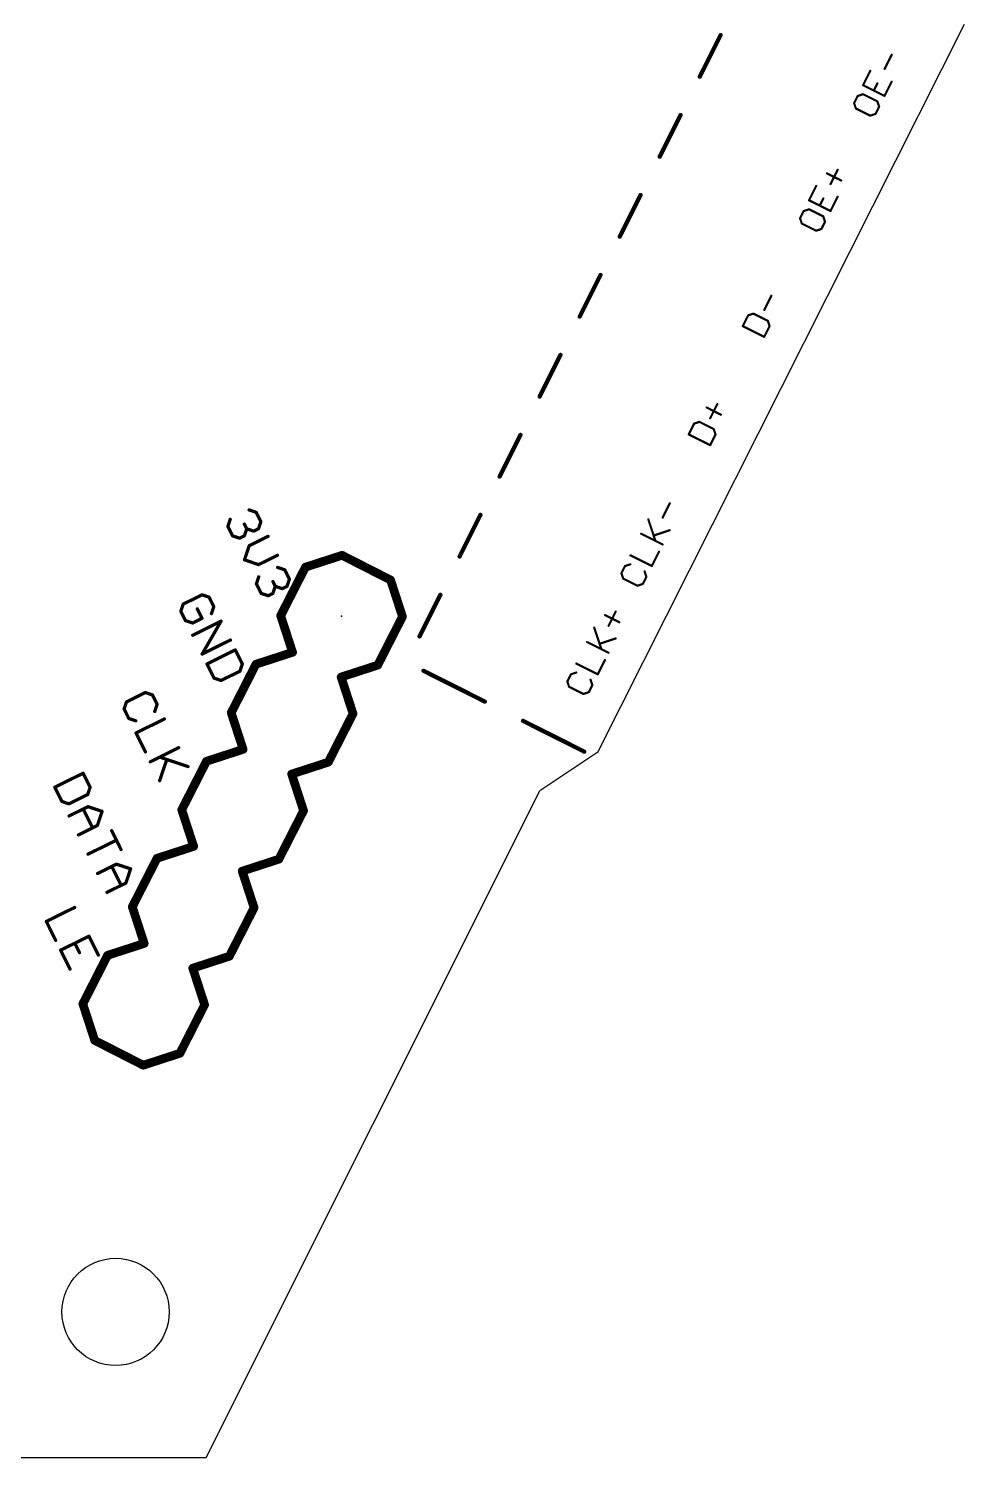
# Model space of a CAD drawing. Extents: x 0 to 87.2, y -0.8 to 54.7.
# Drawn here: x 56.11 to 77.92, y 0.03 to 33.35 of the extents above; entities that cross this region are included whole.
import ezdxf

# ---------------------------------------------------------------- set-up
doc = ezdxf.new("R2010")
doc.units = 0
for name, color, linetype in [('20', 7, 'CONTINUOUS'), ('21', 253, 'CONTINUOUS'), ('23', 7, 'CONTINUOUS'), ('25', 253, 'CONTINUOUS')]:
    doc.layers.add(name, color=color, linetype=linetype)

msp = doc.modelspace()

# ---------------------------------------------------------------- linework, layer by layer
at = {"layer": '20'}
for p, q in [((69.375, 16.475), (77.925, 33.45)), ((69.375, 16.475), (68.025, 15.575)), ((60.25, 0.025), (68.025, 15.575)), ((42.8607, 0.025), (60.25, 0.025))]:
    msp.add_line(p, q, dxfattribs=at)
msp.add_circle((58.1346, 3.4188), 1.25, dxfattribs=at)
at = {"layer": '21', "const_width": 0.2032}
for points in [[(63.4148, 21.0645), (62.5607, 20.787)], [(64.5464, 20.488), (63.4148, 21.0645)], [(61.9842, 19.6555), (62.5607, 20.787)], [(64.8239, 19.6339), (64.5464, 20.488)], [(62.2617, 18.8014), (61.9842, 19.6555)], [(64.8239, 19.6339), (64.2473, 18.5023)], [(61.4076, 18.5239), (62.2617, 18.8014)], [(60.831, 17.3923), (61.4076, 18.5239)], [(64.2473, 18.5023), (63.3933, 18.2248)], [(63.3933, 18.2248), (63.6708, 17.3707)], [(61.1085, 16.5382), (60.831, 17.3923)], [(63.6708, 17.3707), (63.0942, 16.2392)], [(59.6779, 15.1291), (60.2545, 16.2607)], [(60.2545, 16.2607), (61.1085, 16.5382)], [(63.0942, 16.2392), (62.2401, 15.9617)], [(62.2401, 15.9617), (62.5176, 15.1076)], [(59.9554, 14.2751), (59.6779, 15.1291)], [(62.5176, 15.1076), (61.9411, 13.976)], [(59.9554, 14.2751), (59.1013, 13.9976)], [(58.5248, 12.866), (59.1013, 13.9976)], [(61.9411, 13.976), (61.087, 13.6985)], [(61.3645, 12.8444), (61.087, 13.6985)], [(58.8023, 12.0119), (58.5248, 12.866)], [(61.3645, 12.8444), (60.7879, 11.7129)], [(57.9482, 11.7344), (58.8023, 12.0119)], [(57.3716, 10.6028), (57.9482, 11.7344)], [(60.7879, 11.7129), (59.9338, 11.4353)], [(59.9338, 11.4353), (60.2114, 10.5813)], [(57.6491, 9.7488), (57.3716, 10.6028)], [(60.2114, 10.5813), (59.6348, 9.4497)], [(58.7807, 9.1722), (57.6491, 9.7488)], [(59.6348, 9.4497), (58.7807, 9.1722)]]:
    msp.add_lwpolyline(points, dxfattribs=at)
at = {"layer": '21', "const_width": 0.1016}
for points in [[(63.4379, 21.1098, 1), (63.3918, 21.0193)], [(63.4305, 21.0162, 1), (63.3991, 21.1129)], [(62.545, 20.8353, 1), (62.5764, 20.7387)], [(62.606, 20.764, 1), (62.5155, 20.8101)], [(64.5947, 20.5037, 1), (64.4981, 20.4723)], [(64.5233, 20.4427, 1), (64.5695, 20.5332)], [(62.0325, 19.6712, 1), (61.9359, 19.6398)], [(61.9389, 19.6785, 1), (62.0294, 19.6324)], [(64.7756, 19.6182, 1), (64.8722, 19.6496)], [(64.8692, 19.6108, 1), (64.7786, 19.657)], [(62.2134, 18.7857, 1), (62.31, 18.8171)], [(62.2774, 18.7531, 1), (62.246, 18.8497)], [(61.3919, 18.5722, 1), (61.4233, 18.4756)], [(61.4529, 18.5008, 1), (61.3623, 18.5469)], [(64.2021, 18.5254, 1), (64.2926, 18.4793)], [(64.263, 18.454, 1), (64.2316, 18.5506)], [(63.4416, 18.2405, 1), (63.3449, 18.2091)], [(63.3776, 18.2731, 1), (63.409, 18.1765)], [(60.8794, 17.408, 1), (60.7827, 17.3766)], [(60.7858, 17.4154, 1), (60.8763, 17.3692)], [(63.6224, 17.355, 1), (63.7191, 17.3864)], [(63.716, 17.3477, 1), (63.6255, 17.3938)], [(60.2388, 16.309, 1), (60.2702, 16.2124)], [(60.2997, 16.2377, 1), (60.2092, 16.2838)], [(61.0602, 16.5225, 1), (61.1569, 16.5539)], [(61.1242, 16.4899, 1), (61.0928, 16.5865)], [(63.1099, 16.1908, 1), (63.0785, 16.2875)], [(62.2884, 15.9774, 1), (62.1918, 15.946)], [(62.2244, 16.01, 1), (62.2558, 15.9133)], [(63.0489, 16.2622, 1), (63.1395, 16.2161)], [(59.7262, 15.1448, 1), (59.6296, 15.1134)], [(59.6326, 15.1522, 1), (59.7232, 15.1061)], [(62.4693, 15.0919, 1), (62.5659, 15.1233)], [(62.5629, 15.0845, 1), (62.4724, 15.1306)], [(59.9071, 14.2594, 1), (60.0037, 14.2908)], [(59.9711, 14.2268, 1), (59.9397, 14.3234)], [(59.0856, 14.0459, 1), (59.117, 13.9492)], [(59.1466, 13.9745, 1), (59.0561, 14.0206)], [(61.8958, 13.9991, 1), (61.9863, 13.9529)], [(61.9568, 13.9277, 1), (61.9254, 14.0243)], [(61.1353, 13.7142, 1), (61.0387, 13.6828)], [(61.0713, 13.7468, 1), (61.1027, 13.6502)], [(58.5731, 12.8817, 1), (58.4765, 12.8503)], [(58.4795, 12.889, 1), (58.57, 12.8429)], [(61.3162, 12.8287, 1), (61.4128, 12.8601)], [(61.4098, 12.8214, 1), (61.3192, 12.8675)], [(58.754, 11.9962, 1), (58.8506, 12.0276)], [(58.818, 11.9636, 1), (58.7866, 12.0602)], [(57.9325, 11.7827, 1), (57.9639, 11.6861)], [(57.9935, 11.7113, 1), (57.9029, 11.7575)], [(60.7427, 11.7359, 1), (60.8332, 11.6898)], [(60.8036, 11.6645, 1), (60.7722, 11.7612)], [(59.9822, 11.451, 1), (59.8855, 11.4196)], [(59.9182, 11.4837, 1), (59.9495, 11.387)], [(57.4199, 10.6185, 1), (57.3233, 10.5871)], [(57.3264, 10.6259, 1), (57.4169, 10.5798)], [(60.2566, 10.5582, 1), (60.1661, 10.6043)], [(60.163, 10.5656, 1), (60.2597, 10.597)], [(57.6722, 9.794, 1), (57.6261, 9.7035)], [(57.6008, 9.7331, 1), (57.6974, 9.7645)], [(59.5895, 9.4728, 1), (59.6801, 9.4266)], [(59.6505, 9.4014, 1), (59.6191, 9.498)], [(58.765, 9.2205, 1), (58.7964, 9.1239)], [(58.7576, 9.1269, 1), (58.8038, 9.2175)]]:
    msp.add_lwpolyline(points, format="xyb", dxfattribs=at)
at = {"layer": '23'}
msp.add_point((63.404, 19.6447), dxfattribs=at)
at = {"layer": '25'}
for points, const_width in [([(71.7556, 32.2262), (72.2414, 33.1968)], 0.1), ([(76.0641, 32.4048), (76.2311, 32.7382)], 0.0508), ([(75.7297, 32.3615), (75.5628, 32.0281)], 0.0508), ([(75.5628, 32.0281), (76.0628, 31.7777)], 0.0508), ([(75.8128, 31.9029), (75.8963, 32.0696)], 0.0508), ([(76.0628, 31.7777), (76.2298, 32.1111)], 0.0508), ([(75.4366, 31.7762), (75.3532, 31.6095)], 0.0508), ([(75.5617, 31.8178), (75.4366, 31.7762)], 0.0508), ([(75.8951, 31.6509), (75.5617, 31.8178)], 0.0508), ([(75.9367, 31.5258), (75.8951, 31.6509)], 0.0508), ([(70.8223, 30.3613), (71.3081, 31.3319)], 0.1), ([(75.3532, 31.6095), (75.3948, 31.4845)], 0.0508), ([(75.3948, 31.4845), (75.7281, 31.3175)], 0.0508), ([(75.7281, 31.3175), (75.8532, 31.3591)], 0.0508), ([(75.8532, 31.3591), (75.9367, 31.5258)], 0.0508), ([(74.7204, 29.9712), (75.0538, 29.8043)], 0.0508), ([(74.8036, 29.7211), (74.9705, 30.0545)], 0.0508), ([(74.4692, 29.6778), (74.3022, 29.3444)], 0.0508), ([(69.8889, 28.4964), (70.3747, 29.467)], 0.1), ([(74.3022, 29.3444), (74.8023, 29.094)], 0.0508), ([(74.5523, 29.2192), (74.6357, 29.3859)], 0.0508), ([(74.8023, 29.094), (74.9692, 29.4273)], 0.0508), ([(74.1761, 29.0925), (74.0926, 28.9258)], 0.0508), ([(74.3012, 29.1341), (74.1761, 29.0925)], 0.0508), ([(74.6346, 28.9672), (74.3012, 29.1341)], 0.0508), ([(74.6762, 28.8421), (74.6346, 28.9672)], 0.0508), ([(74.0926, 28.9258), (74.1342, 28.8007)], 0.0508), ([(74.1342, 28.8007), (74.4676, 28.6338)], 0.0508), ([(74.4676, 28.6338), (74.5927, 28.6754)], 0.0508), ([(74.5927, 28.6754), (74.6762, 28.8421)], 0.0508), ([(68.9555, 26.6315), (69.4413, 27.6022)], 0.1), ([(73.2586, 26.7858), (73.4255, 27.1191)], 0.0508), ([(72.8824, 26.6591), (72.7572, 26.4091)], 0.0508), ([(73.0075, 26.7007), (72.8824, 26.6591)], 0.0508), ([(73.3409, 26.5338), (73.0075, 26.7007)], 0.0508), ([(72.7572, 26.4091), (73.2573, 26.1587)], 0.0508), ([(73.2573, 26.1587), (73.3825, 26.4087)], 0.0508), ([(73.3825, 26.4087), (73.3409, 26.5338)], 0.0508), ([(68.0221, 24.7667), (68.5079, 25.7373)], 0.1), ([(71.9148, 24.511), (72.2482, 24.344)], 0.0508), ([(71.998, 24.2608), (72.165, 24.5942)], 0.0508), ([(71.6219, 24.1342), (71.4967, 23.8841)], 0.0508), ([(71.7469, 24.1758), (71.6219, 24.1342)], 0.0508), ([(72.0803, 24.0088), (71.7469, 24.1758)], 0.0508), ([(72.1219, 23.8837), (72.0803, 24.0088)], 0.0508), ([(67.0887, 22.9018), (67.5745, 23.8724)], 0.1), ([(71.4967, 23.8841), (71.9967, 23.6337)], 0.0508), ([(71.9967, 23.6337), (72.1219, 23.8837)], 0.0508), ([(61.2483, 22.1217), (61.413, 22.0663)], 0.0762), ([(61.413, 22.0663), (61.5222, 21.8461)], 0.0762), ([(66.1554, 21.0369), (66.6412, 22.0076)], 0.1), ([(70.8896, 21.9437), (71.0566, 22.277)], 0.0508), ([(60.7526, 21.7385), (60.808, 21.9032)], 0.0762), ([(60.8619, 21.5183), (60.7526, 21.7385)], 0.0762), ([(61.1921, 21.6822), (61.1366, 21.5176)], 0.0762), ([(61.1921, 21.6822), (61.1374, 21.7923)], 0.0762), ([(61.3568, 21.6268), (61.1921, 21.6822)], 0.0762), ([(61.4668, 21.6815), (61.3568, 21.6268)], 0.0762), ([(61.5222, 21.8461), (61.4668, 21.6815)], 0.0762), ([(70.7216, 21.4), (70.5552, 21.9003)], 0.0508), ([(70.68, 21.5251), (71.0553, 21.6499)], 0.0508), ([(61.0266, 21.4629), (60.8619, 21.5183)], 0.0762), ([(61.1366, 21.5176), (61.0266, 21.4629)], 0.0762), ([(61.6911, 21.506), (61.2509, 21.2874)], 0.0762), ([(70.3882, 21.567), (70.8883, 21.3165)], 0.0508), ([(61.2509, 21.2874), (61.14, 20.958)], 0.0762), ([(61.14, 20.958), (61.4694, 20.8472)], 0.0762), ([(61.4694, 20.8472), (61.9096, 21.0657)], 0.0762), ([(70.1369, 21.0651), (70.637, 20.8146)], 0.0508), ([(70.637, 20.8146), (70.8039, 21.148)], 0.0508), ([(61.9138, 20.781), (62.0785, 20.7255)], 0.0762), ([(62.0785, 20.7255), (62.1878, 20.5054)], 0.0762), ([(70.0108, 20.8132), (69.9273, 20.6465)], 0.0508), ([(69.9273, 20.6465), (69.9689, 20.5214)], 0.0508), ([(70.1359, 20.8548), (70.0108, 20.8132)], 0.0508), ([(70.5109, 20.5628), (70.4693, 20.6879)], 0.0508), ([(61.4182, 20.3977), (61.4736, 20.5624)], 0.0762), ([(61.5274, 20.1776), (61.4182, 20.3977)], 0.0762), ([(61.8576, 20.3415), (61.8022, 20.1768)], 0.0762), ([(61.8576, 20.3415), (61.803, 20.4516)], 0.0762), ([(62.0223, 20.2861), (61.8576, 20.3415)], 0.0762), ([(62.1324, 20.3407), (62.0223, 20.2861)], 0.0762), ([(62.1878, 20.5054), (62.1324, 20.3407)], 0.0762), ([(69.9689, 20.5214), (70.3023, 20.3545)], 0.0508), ([(70.3023, 20.3545), (70.4274, 20.3961)], 0.0508), ([(70.4274, 20.3961), (70.5109, 20.5628)], 0.0508), ([(60.1514, 20.1438), (59.7112, 19.9253)], 0.0762), ([(60.3161, 20.0884), (60.1514, 20.1438)], 0.0762), ([(60.4253, 19.8683), (60.3161, 20.0884)], 0.0762), ([(61.6921, 20.1222), (61.5274, 20.1776)], 0.0762), ([(61.8022, 20.1768), (61.6921, 20.1222)], 0.0762), ([(65.222, 19.1721), (65.7078, 20.1427)], 0.1), ([(59.7112, 19.9253), (59.6557, 19.7606)], 0.0762), ([(59.6557, 19.7606), (59.765, 19.5405)], 0.0762), ([(60.1498, 19.5943), (60.0405, 19.8145)], 0.0762), ([(60.3699, 19.7036), (60.4253, 19.8683)], 0.0762), ([(69.5459, 19.6689), (69.8792, 19.5019)], 0.0508), ([(69.6291, 19.4187), (69.796, 19.7521)], 0.0508), ([(59.765, 19.5405), (59.9297, 19.4851)], 0.0762), ([(59.9297, 19.4851), (60.1498, 19.5943)], 0.0762), ([(59.9339, 19.2003), (60.5942, 19.5281)], 0.0762), ([(60.5942, 19.5281), (60.1524, 18.7601)], 0.0762), ([(69.4611, 18.8751), (69.2947, 19.3754)], 0.0508), ([(60.1524, 18.7601), (60.8128, 19.0879)], 0.0762), ([(69.1277, 19.042), (69.6278, 18.7916)], 0.0508), ([(69.4195, 19.0001), (69.7947, 19.125)], 0.0508), ([(60.927, 18.8577), (60.2667, 18.5299)], 0.0762), ([(61.0909, 18.5276), (60.927, 18.8577)], 0.0762), ([(60.2667, 18.5299), (60.4305, 18.1998)], 0.0762), ([(60.5952, 18.1443), (61.0355, 18.3629)], 0.0762), ([(61.0355, 18.3629), (61.0909, 18.5276)], 0.0762), ([(65.3145, 18.3714), (66.7426, 17.6525)], 0.1), ([(68.8753, 18.3299), (68.7503, 18.2883)], 0.0508), ([(68.8764, 18.5401), (69.3765, 18.2897)], 0.0508), ([(69.3765, 18.2897), (69.5434, 18.6231)], 0.0508), ([(60.4305, 18.1998), (60.5952, 18.1443)], 0.0762), ([(68.7503, 18.2883), (68.6668, 18.1216)], 0.0508), ([(68.6668, 18.1216), (68.7084, 17.9965)], 0.0508), ([(68.7084, 17.9965), (69.0418, 17.8295)], 0.0508), ([(69.1669, 17.8711), (69.2503, 18.0378)], 0.0508), ([(69.2503, 18.0378), (69.2087, 18.1629)], 0.0508), ([(58.3891, 17.6445), (58.3337, 17.4798)], 0.0762), ([(58.8293, 17.863), (58.3891, 17.6445)], 0.0762), ([(58.994, 17.8076), (58.8293, 17.863)], 0.0762), ([(59.1033, 17.5875), (58.994, 17.8076)], 0.0762), ([(69.0418, 17.8295), (69.1669, 17.8711)], 0.0508), ([(58.3337, 17.4798), (58.4429, 17.2597)], 0.0762), ([(59.0478, 17.4228), (59.1033, 17.5875)], 0.0762), ([(58.4429, 17.2597), (58.6076, 17.2043)], 0.0762), ([(59.2721, 17.2473), (58.6118, 16.9195)], 0.0762), ([(67.6358, 17.2028), (69.0639, 16.4839)], 0.1), ([(58.6118, 16.9195), (58.8303, 16.4793)], 0.0762), ([(59.6049, 16.5769), (58.9446, 16.2491)], 0.0762), ([(59.3294, 16.303), (59.1631, 15.8089)], 0.0762), ([(59.1647, 16.3584), (59.8234, 16.1367)], 0.0762), ([(57.3782, 15.9819), (56.7178, 15.6541)], 0.0762), ([(57.5421, 15.6517), (57.3782, 15.9819)], 0.0762), ([(56.7178, 15.6541), (56.8817, 15.3239)], 0.0762), ([(57.4867, 15.487), (57.5421, 15.6517)], 0.0762), ([(56.8817, 15.3239), (57.0464, 15.2685)], 0.0762), ([(57.0464, 15.2685), (57.4867, 15.487)], 0.0762), ([(57.0506, 14.9837), (57.4908, 15.2023)], 0.0762), ([(57.3808, 15.1476), (57.5993, 14.7074)], 0.0762), ([(57.4908, 15.2023), (57.8202, 15.0914)], 0.0762), ([(57.8202, 15.0914), (57.7094, 14.762)], 0.0762), ([(57.7094, 14.762), (57.2691, 14.5435)], 0.0762), ([(58.0437, 14.6412), (58.2623, 14.2009)], 0.0762), ([(57.4927, 14.0933), (58.153, 14.4211)], 0.0762), ([(57.7162, 13.643), (58.1564, 13.8615)], 0.0762), ([(58.0463, 13.8069), (58.2649, 13.3667)], 0.0762), ([(58.1564, 13.8615), (58.4858, 13.7507)], 0.0762), ([(58.4858, 13.7507), (58.3749, 13.4213)], 0.0762), ([(58.3749, 13.4213), (57.9347, 13.2028)], 0.0762), ([(57.1811, 12.8518), (56.5208, 12.524)], 0.0762), ([(56.5208, 12.524), (56.7393, 12.0838)], 0.0762), ([(57.5139, 12.1815), (56.8536, 11.8537)], 0.0762), ([(57.1837, 12.0176), (57.293, 11.7975)], 0.0762), ([(57.7324, 11.7412), (57.5139, 12.1815)], 0.0762), ([(56.8536, 11.8537), (57.0721, 11.4134)], 0.0762)]:
    msp.add_lwpolyline(points, dxfattribs=dict(at, const_width=const_width))
for points, const_width in [([(72.2638, 33.1856, 1), (72.2191, 33.208)], 0.05), ([(76.2424, 32.7325, 1), (76.2197, 32.7438)], 0.0254), ([(75.7411, 32.3558, 1), (75.7183, 32.3672)], 0.0254), ([(76.0528, 32.4105, 1), (76.0755, 32.3991)], 0.0254), ([(71.7333, 32.2373, 1), (71.778, 32.215)], 0.05), ([(75.5514, 32.0338, 1), (75.5741, 32.0224)], 0.0254), ([(75.5684, 32.0394, 1), (75.5571, 32.0167)], 0.0254), ([(75.9076, 32.0639, 1), (75.8849, 32.0753)], 0.0254), ([(76.2411, 32.1054, 1), (76.2184, 32.1167)], 0.0254), ([(75.4326, 31.7883, 1), (75.4406, 31.7642)], 0.0254), ([(75.448, 31.7705, 1), (75.4253, 31.7819)], 0.0254), ([(75.5674, 31.8292, 1), (75.556, 31.8065)], 0.0254), ([(75.5657, 31.8058, 1), (75.5577, 31.8299)], 0.0254), ([(75.8014, 31.9086, 1), (75.8241, 31.8972)], 0.0254), ([(75.9071, 31.6549, 1), (75.883, 31.6469)], 0.0254), ([(75.8894, 31.6395, 1), (75.9008, 31.6622)], 0.0254), ([(76.0515, 31.7834, 1), (76.0742, 31.772)], 0.0254), ([(76.0571, 31.7663, 1), (76.0685, 31.789)], 0.0254), ([(71.3304, 31.3207, 1), (71.2857, 31.3431)], 0.05), ([(75.3652, 31.6135, 1), (75.3411, 31.6055)], 0.0254), ([(75.3418, 31.6152, 1), (75.3645, 31.6039)], 0.0254), ([(75.4004, 31.4958, 1), (75.3891, 31.4731)], 0.0254), ([(75.3827, 31.4804, 1), (75.4068, 31.4885)], 0.0254), ([(75.7241, 31.3296, 1), (75.7322, 31.3055)], 0.0254), ([(75.7225, 31.3062, 1), (75.7338, 31.3289)], 0.0254), ([(75.8419, 31.3648, 1), (75.8646, 31.3534)], 0.0254), ([(75.8572, 31.3471, 1), (75.8492, 31.3712)], 0.0254), ([(75.9247, 31.5218, 1), (75.9488, 31.5298)], 0.0254), ([(75.9481, 31.5201, 1), (75.9254, 31.5315)], 0.0254), ([(70.7999, 30.3725, 1), (70.8446, 30.3501)], 0.05), ([(74.7261, 29.9826, 1), (74.7147, 29.9599)], 0.0254), ([(74.9819, 30.0488, 1), (74.9592, 30.0601)], 0.0254), ([(74.4805, 29.6721, 1), (74.4578, 29.6835)], 0.0254), ([(74.7922, 29.7268, 1), (74.8149, 29.7154)], 0.0254), ([(75.0481, 29.7929, 1), (75.0594, 29.8156)], 0.0254), ([(70.397, 29.4558, 1), (70.3523, 29.4782)], 0.05), ([(74.3079, 29.3557, 1), (74.2965, 29.333)], 0.0254), ([(74.2909, 29.3501, 1), (74.3136, 29.3387)], 0.0254), ([(74.6471, 29.3802, 1), (74.6244, 29.3915)], 0.0254), ([(74.9806, 29.4217, 1), (74.9579, 29.433)], 0.0254), ([(74.1721, 29.1046, 1), (74.1801, 29.0805)], 0.0254), ([(74.1875, 29.0868, 1), (74.1647, 29.0982)], 0.0254), ([(74.3069, 29.1455, 1), (74.2955, 29.1228)], 0.0254), ([(74.3052, 29.1221, 1), (74.2972, 29.1462)], 0.0254), ([(74.5409, 29.2249, 1), (74.5636, 29.2135)], 0.0254), ([(74.6466, 28.9712, 1), (74.6225, 28.9632)], 0.0254), ([(74.7909, 29.0996, 1), (74.8137, 29.0883)], 0.0254), ([(74.7966, 29.0826, 1), (74.808, 29.1053)], 0.0254), ([(74.0813, 28.9315, 1), (74.104, 28.9201)], 0.0254), ([(74.1047, 28.9298, 1), (74.0806, 28.9218)], 0.0254), ([(74.1399, 28.8121, 1), (74.1285, 28.7894)], 0.0254), ([(74.1222, 28.7967, 1), (74.1463, 28.8048)], 0.0254), ([(74.4636, 28.6459, 1), (74.4716, 28.6217)], 0.0254), ([(74.5813, 28.6811, 1), (74.6041, 28.6697)], 0.0254), ([(74.5967, 28.6634, 1), (74.5887, 28.6875)], 0.0254), ([(74.6289, 28.9558, 1), (74.6403, 28.9785)], 0.0254), ([(74.6641, 28.8381, 1), (74.6882, 28.8461)], 0.0254), ([(74.6875, 28.8364, 1), (74.6648, 28.8478)], 0.0254), ([(69.8665, 28.5076, 1), (69.9112, 28.4852)], 0.05), ([(74.4619, 28.6224, 1), (74.4733, 28.6452)], 0.0254), ([(69.4637, 27.591, 1), (69.4189, 27.6134)], 0.05), ([(73.4369, 27.1135, 1), (73.4141, 27.1248)], 0.0254), ([(68.9331, 26.6427, 1), (68.9779, 26.6204)], 0.05), ([(72.8784, 26.6712, 1), (72.8864, 26.6471)], 0.0254), ([(72.8938, 26.6534, 1), (72.871, 26.6648)], 0.0254), ([(73.0132, 26.7121, 1), (73.0018, 26.6894)], 0.0254), ([(73.0115, 26.6887, 1), (73.0035, 26.7128)], 0.0254), ([(73.2472, 26.7914, 1), (73.2699, 26.7801)], 0.0254), ([(72.7458, 26.4148, 1), (72.7685, 26.4034)], 0.0254), ([(72.7629, 26.4204, 1), (72.7515, 26.3977)], 0.0254), ([(73.3529, 26.5378, 1), (73.3288, 26.5298)], 0.0254), ([(73.3352, 26.5224, 1), (73.3466, 26.5451)], 0.0254), ([(73.3704, 26.4047, 1), (73.3945, 26.4127)], 0.0254), ([(73.3938, 26.403, 1), (73.3711, 26.4144)], 0.0254), ([(73.2459, 26.1643, 1), (73.2686, 26.153)], 0.0254), ([(73.2516, 26.1473, 1), (73.263, 26.17)], 0.0254), ([(68.5303, 25.7261, 1), (68.4856, 25.7485)], 0.05), ([(67.9998, 24.7779, 1), (68.0445, 24.7555)], 0.05), ([(71.9205, 24.5223, 1), (71.9091, 24.4996)], 0.0254), ([(72.1763, 24.5885, 1), (72.1536, 24.5999)], 0.0254), ([(72.2425, 24.3327, 1), (72.2539, 24.3554)], 0.0254), ([(71.6179, 24.1462, 1), (71.6259, 24.1221)], 0.0254), ([(71.6332, 24.1285, 1), (71.6105, 24.1398)], 0.0254), ([(71.7526, 24.1871, 1), (71.7413, 24.1644)], 0.0254), ([(71.751, 24.1637, 1), (71.7429, 24.1878)], 0.0254), ([(71.9867, 24.2665, 1), (72.0094, 24.2551)], 0.0254), ([(72.0924, 24.0128, 1), (72.0683, 24.0048)], 0.0254), ([(72.0747, 23.9975, 1), (72.086, 24.0202)], 0.0254), ([(67.5969, 23.8612, 1), (67.5522, 23.8836)], 0.05), ([(71.4853, 23.8898, 1), (71.508, 23.8784)], 0.0254), ([(71.5023, 23.8955, 1), (71.491, 23.8728)], 0.0254), ([(72.1099, 23.8797, 1), (72.134, 23.8877)], 0.0254), ([(72.1333, 23.878, 1), (72.1106, 23.8894)], 0.0254), ([(71.9854, 23.6394, 1), (72.0081, 23.628)], 0.0254), ([(71.9911, 23.6223, 1), (72.0024, 23.6451)], 0.0254), ([(67.0664, 22.913, 1), (67.1111, 22.8906)], 0.05), ([(61.2544, 22.1397, 1), (61.2422, 22.1036)], 0.0381), ([(61.43, 22.0747, 1), (61.3959, 22.0578)], 0.0381), ([(61.4069, 22.0482, 1), (61.419, 22.0843)], 0.0381), ([(66.6635, 21.9964, 1), (66.6188, 22.0187)], 0.05), ([(71.0679, 22.2713, 1), (71.0452, 22.2827)], 0.0254), ([(60.7697, 21.7469, 1), (60.7356, 21.73)], 0.0381), ([(60.7346, 21.7445, 1), (60.7707, 21.7324)], 0.0381), ([(60.8261, 21.8971, 1), (60.79, 21.9092)], 0.0381), ([(61.1545, 21.8008, 1), (61.1204, 21.7838)], 0.0381), ([(61.1981, 21.7003, 1), (61.186, 21.6642)], 0.0381), ([(61.2101, 21.6762, 1), (61.174, 21.6883)], 0.0381), ([(61.175, 21.6738, 1), (61.2091, 21.6907)], 0.0381), ([(61.3483, 21.6439, 1), (61.3652, 21.6098)], 0.0381), ([(61.3507, 21.6088, 1), (61.3628, 21.6449)], 0.0381), ([(61.4488, 21.6875, 1), (61.4849, 21.6754)], 0.0381), ([(61.4753, 21.6644, 1), (61.4583, 21.6985)], 0.0381), ([(61.5403, 21.8401, 1), (61.5042, 21.8522)], 0.0381), ([(61.5052, 21.8377, 1), (61.5393, 21.8546)], 0.0381), ([(70.5672, 21.9044, 1), (70.5431, 21.8963)], 0.0254), ([(70.8783, 21.9493, 1), (70.901, 21.938)], 0.0254), ([(71.0593, 21.6379, 1), (71.0513, 21.662)], 0.0254), ([(60.868, 21.5364, 1), (60.8558, 21.5003)], 0.0381), ([(60.8448, 21.5099, 1), (60.879, 21.5268)], 0.0381), ([(61.0181, 21.48, 1), (61.035, 21.4459)], 0.0381), ([(61.0205, 21.4449, 1), (61.0327, 21.481)], 0.0381), ([(61.1186, 21.5236, 1), (61.1547, 21.5115)], 0.0381), ([(61.1451, 21.5005, 1), (61.1282, 21.5346)], 0.0381), ([(61.6996, 21.4889, 1), (61.6826, 21.523)], 0.0381), ([(70.3939, 21.5783, 1), (70.3826, 21.5556)], 0.0254), ([(70.676, 21.5372, 1), (70.684, 21.513)], 0.0254), ([(70.7096, 21.396, 1), (70.7337, 21.404)], 0.0254), ([(70.8826, 21.3052, 1), (70.894, 21.3279)], 0.0254), ([(61.1461, 20.9761, 1), (61.1339, 20.94)], 0.0381), ([(61.2424, 21.3045, 1), (61.2593, 21.2704)], 0.0381), ([(61.2689, 21.2813, 1), (61.2328, 21.2935)], 0.0381), ([(61.9181, 21.0487, 1), (61.9012, 21.0828)], 0.0381), ([(66.133, 21.0481, 1), (66.1777, 21.0257)], 0.05), ([(70.1426, 21.0764, 1), (70.1312, 21.0537)], 0.0254), ([(70.8153, 21.1423, 1), (70.7926, 21.1537)], 0.0254), ([(61.122, 20.9641, 1), (61.1581, 20.952)], 0.0381), ([(61.4609, 20.8643, 1), (61.4779, 20.8301)], 0.0381), ([(61.4633, 20.8291, 1), (61.4755, 20.8652)], 0.0381), ([(61.9199, 20.799, 1), (61.9077, 20.7629)], 0.0381), ([(62.0956, 20.734, 1), (62.0614, 20.7171)], 0.0381), ([(62.0724, 20.7075, 1), (62.0846, 20.7436)], 0.0381), ([(69.916, 20.6522, 1), (69.9387, 20.6408)], 0.0254), ([(69.9394, 20.6505, 1), (69.9153, 20.6425)], 0.0254), ([(70.0068, 20.8253, 1), (70.0148, 20.8012)], 0.0254), ([(70.0221, 20.8075, 1), (69.9994, 20.8189)], 0.0254), ([(70.1399, 20.8428, 1), (70.1319, 20.8669)], 0.0254), ([(70.4813, 20.6919, 1), (70.4572, 20.6839)], 0.0254), ([(70.6256, 20.8203, 1), (70.6483, 20.809)], 0.0254), ([(70.6313, 20.8033, 1), (70.6427, 20.826)], 0.0254), ([(61.4352, 20.4062, 1), (61.4011, 20.3893)], 0.0381), ([(61.4001, 20.4038, 1), (61.4362, 20.3917)], 0.0381), ([(61.4916, 20.5563, 1), (61.4555, 20.5685)], 0.0381), ([(61.82, 20.46, 1), (61.7859, 20.4431)], 0.0381), ([(61.8637, 20.3596, 1), (61.8515, 20.3235)], 0.0381), ([(61.8757, 20.3354, 1), (61.8395, 20.3476)], 0.0381), ([(61.8405, 20.333, 1), (61.8747, 20.35)], 0.0381), ([(62.1143, 20.3468, 1), (62.1504, 20.3346)], 0.0381), ([(62.1408, 20.3237, 1), (62.1239, 20.3578)], 0.0381), ([(62.2058, 20.4993, 1), (62.1697, 20.5115)], 0.0381), ([(62.1707, 20.4969, 1), (62.2048, 20.5139)], 0.0381), ([(69.9746, 20.5328, 1), (69.9632, 20.5101)], 0.0254), ([(69.9569, 20.5174, 1), (69.981, 20.5254)], 0.0254), ([(70.2983, 20.3665, 1), (70.3063, 20.3424)], 0.0254), ([(70.2966, 20.3431, 1), (70.308, 20.3658)], 0.0254), ([(70.416, 20.4018, 1), (70.4387, 20.3904)], 0.0254), ([(70.4314, 20.384, 1), (70.4234, 20.4081)], 0.0254), ([(70.4988, 20.5588, 1), (70.5229, 20.5668)], 0.0254), ([(70.5222, 20.5571, 1), (70.4995, 20.5685)], 0.0254), ([(60.1575, 20.1619, 1), (60.1453, 20.1258)], 0.0381), ([(60.1599, 20.1268, 1), (60.1429, 20.1609)], 0.0381), ([(60.3331, 20.0969, 1), (60.299, 20.0799)], 0.0381), ([(60.31, 20.0704, 1), (60.3222, 20.1065)], 0.0381), ([(61.5335, 20.1957, 1), (61.5214, 20.1596)], 0.0381), ([(61.5104, 20.1691, 1), (61.5445, 20.1861)], 0.0381), ([(61.6836, 20.1393, 1), (61.7006, 20.1051)], 0.0381), ([(61.686, 20.1041, 1), (61.6982, 20.1402)], 0.0381), ([(61.7841, 20.1829, 1), (61.8202, 20.1707)], 0.0381), ([(61.8106, 20.1598, 1), (61.7937, 20.1939)], 0.0381), ([(62.0138, 20.3032, 1), (62.0308, 20.269)], 0.0381), ([(62.0162, 20.268, 1), (62.0284, 20.3041)], 0.0381), ([(65.7301, 20.1315, 1), (65.6854, 20.1539)], 0.05), ([(59.6728, 19.7691, 1), (59.6387, 19.7521)], 0.0381), ([(59.6377, 19.7667, 1), (59.6738, 19.7545)], 0.0381), ([(59.7027, 19.9424, 1), (59.7196, 19.9082)], 0.0381), ([(59.7292, 19.9192, 1), (59.6931, 19.9314)], 0.0381), ([(60.0576, 19.8229, 1), (60.0235, 19.806)], 0.0381), ([(60.3519, 19.7097, 1), (60.388, 19.6975)], 0.0381), ([(60.4434, 19.8622, 1), (60.4073, 19.8744)], 0.0381), ([(60.4083, 19.8598, 1), (60.4424, 19.8768)], 0.0381), ([(69.5516, 19.6802, 1), (69.5402, 19.6575)], 0.0254), ([(69.8074, 19.7464, 1), (69.7847, 19.7578)], 0.0254), ([(59.7711, 19.5586, 1), (59.7589, 19.5224)], 0.0381), ([(59.7479, 19.532, 1), (59.7821, 19.549)], 0.0381), ([(59.9212, 19.5021, 1), (59.9382, 19.468)], 0.0381), ([(59.9236, 19.467, 1), (59.9358, 19.5031)], 0.0381), ([(60.1327, 19.5859, 1), (60.1669, 19.6028)], 0.0381), ([(60.1583, 19.5773, 1), (60.1413, 19.6114)], 0.0381), ([(60.6107, 19.5186, 1), (60.5777, 19.5376)], 0.0381), ([(60.6027, 19.511, 1), (60.5858, 19.5452)], 0.0381), ([(69.3067, 19.3794, 1), (69.2826, 19.3714)], 0.0254), ([(69.6177, 19.4244, 1), (69.6404, 19.413)], 0.0254), ([(69.8736, 19.4906, 1), (69.8849, 19.5133)], 0.0254), ([(59.9254, 19.2174, 1), (59.9423, 19.1832)], 0.0381), ([(60.8212, 19.0708, 1), (60.8043, 19.1049)], 0.0381), ([(65.1996, 19.1833, 1), (65.2443, 19.1609)], 0.05), ([(69.1334, 19.0534, 1), (69.122, 19.0307)], 0.0254), ([(69.4155, 19.0122, 1), (69.4235, 18.9881)], 0.0254), ([(69.7987, 19.1129, 1), (69.7907, 19.137)], 0.0254), ([(60.1439, 18.7771, 1), (60.1609, 18.743)], 0.0381), ([(60.1359, 18.7696, 1), (60.1689, 18.7506)], 0.0381), ([(60.9441, 18.8662, 1), (60.9099, 18.8493)], 0.0381), ([(60.9355, 18.8407, 1), (60.9185, 18.8748)], 0.0381), ([(69.449, 18.8711, 1), (69.4732, 18.8791)], 0.0254), ([(69.6221, 18.7802, 1), (69.6335, 18.8029)], 0.0254), ([(60.2837, 18.5384, 1), (60.2496, 18.5215)], 0.0381), ([(60.2582, 18.547, 1), (60.2751, 18.5129)], 0.0381), ([(61.0174, 18.369, 1), (61.0535, 18.3568)], 0.0381), ([(61.0439, 18.3458, 1), (61.027, 18.3799)], 0.0381), ([(61.1089, 18.5215, 1), (61.0728, 18.5336)], 0.0381), ([(61.0738, 18.5191, 1), (61.108, 18.536)], 0.0381), ([(65.3257, 18.3937, 1), (65.3033, 18.3491)], 0.05), ([(68.8821, 18.5515, 1), (68.8707, 18.5288)], 0.0254), ([(68.8794, 18.3178, 1), (68.8713, 18.3419)], 0.0254), ([(69.5548, 18.6174, 1), (69.5321, 18.6288)], 0.0254), ([(60.4366, 18.2178, 1), (60.4245, 18.1817)], 0.0381), ([(60.4135, 18.1913, 1), (60.4476, 18.2082)], 0.0381), ([(60.5868, 18.1614, 1), (60.6037, 18.1273)], 0.0381), ([(60.5892, 18.1263, 1), (60.6013, 18.1624)], 0.0381), ([(68.6788, 18.1256, 1), (68.6547, 18.1176)], 0.0254), ([(68.6554, 18.1272, 1), (68.6781, 18.1159)], 0.0254), ([(68.7141, 18.0078, 1), (68.7027, 17.9851)], 0.0254), ([(68.6963, 17.9925, 1), (68.7204, 18.0005)], 0.0254), ([(68.7463, 18.3003, 1), (68.7543, 18.2762)], 0.0254), ([(68.7616, 18.2826, 1), (68.7389, 18.2939)], 0.0254), ([(69.2208, 18.1669, 1), (69.1967, 18.1589)], 0.0254), ([(69.2383, 18.0338, 1), (69.2624, 18.0418)], 0.0254), ([(69.2617, 18.0321, 1), (69.239, 18.0435)], 0.0254), ([(69.3651, 18.2954, 1), (69.3878, 18.284)], 0.0254), ([(69.3708, 18.2783, 1), (69.3821, 18.301)], 0.0254), ([(58.3806, 17.6616, 1), (58.3975, 17.6274)], 0.0381), ([(58.4071, 17.6384, 1), (58.371, 17.6506)], 0.0381), ([(58.8354, 17.8811, 1), (58.8232, 17.845)], 0.0381), ([(58.8378, 17.846, 1), (58.8208, 17.8801)], 0.0381), ([(59.0111, 17.8161, 1), (58.9769, 17.7991)], 0.0381), ([(58.9879, 17.7896, 1), (59.0001, 17.8257)], 0.0381), ([(66.7314, 17.6301, 1), (66.7539, 17.6748)], 0.05), ([(69.0378, 17.8416, 1), (69.0458, 17.8175)], 0.0254), ([(69.0361, 17.8182, 1), (69.0475, 17.8409)], 0.0254), ([(69.1555, 17.8768, 1), (69.1782, 17.8655)], 0.0254), ([(69.1709, 17.8591, 1), (69.1629, 17.8832)], 0.0254), ([(58.3507, 17.4883, 1), (58.3166, 17.4713)], 0.0381), ([(58.3156, 17.4859, 1), (58.3517, 17.4737)], 0.0381), ([(59.0298, 17.4289, 1), (59.0659, 17.4167)], 0.0381), ([(59.1213, 17.5814, 1), (59.0852, 17.5936)], 0.0381), ([(59.0862, 17.579, 1), (59.1203, 17.596)], 0.0381), ([(58.449, 17.2777, 1), (58.4368, 17.2416)], 0.0381), ([(58.4259, 17.2512, 1), (58.46, 17.2682)], 0.0381), ([(58.6015, 17.1862, 1), (58.6137, 17.2223)], 0.0381), ([(59.2806, 17.2302, 1), (59.2637, 17.2644)], 0.0381), ([(67.6471, 17.2252, 1), (67.6246, 17.1805)], 0.05), ([(58.6289, 16.928, 1), (58.5947, 16.911)], 0.0381), ([(58.6033, 16.9366, 1), (58.6203, 16.9024)], 0.0381), ([(58.8133, 16.4708, 1), (58.8474, 16.4877)], 0.0381), ([(59.1708, 16.3765, 1), (59.1586, 16.3403)], 0.0381), ([(59.3474, 16.2969, 1), (59.3113, 16.3091)], 0.0381), ([(59.6134, 16.5599, 1), (59.5964, 16.594)], 0.0381), ([(69.0527, 16.4616, 1), (69.0752, 16.5063)], 0.05), ([(57.3953, 15.9904, 1), (57.3611, 15.9734)], 0.0381), ([(57.3867, 15.9648, 1), (57.3697, 15.999)], 0.0381), ([(58.9361, 16.2662, 1), (58.953, 16.2321)], 0.0381), ([(59.8174, 16.1186, 1), (59.8295, 16.1548)], 0.0381), ([(56.7349, 15.6626, 1), (56.7008, 15.6456)], 0.0381), ([(56.7094, 15.6712, 1), (56.7263, 15.637)], 0.0381), ([(57.5601, 15.6456, 1), (57.524, 15.6578)], 0.0381), ([(57.525, 15.6433, 1), (57.5591, 15.6602)], 0.0381), ([(59.145, 15.815, 1), (59.1812, 15.8028)], 0.0381), ([(56.8878, 15.342, 1), (56.8757, 15.3059)], 0.0381), ([(56.8647, 15.3155, 1), (56.8988, 15.3324)], 0.0381), ([(57.4686, 15.4931, 1), (57.5047, 15.481)], 0.0381), ([(57.4951, 15.47, 1), (57.4782, 15.5041)], 0.0381), ([(57.038, 15.2856, 1), (57.0549, 15.2514)], 0.0381), ([(57.0421, 15.0008, 1), (57.0591, 14.9667)], 0.0381), ([(57.0404, 15.2504, 1), (57.0525, 15.2866)], 0.0381), ([(57.3978, 15.1561, 1), (57.3637, 15.1392)], 0.0381), ([(57.4969, 15.2203, 1), (57.4848, 15.1842)], 0.0381), ([(57.4993, 15.1852, 1), (57.4824, 15.2193)], 0.0381), ([(57.8383, 15.0853, 1), (57.8022, 15.0975)], 0.0381), ([(57.8141, 15.0734, 1), (57.8263, 15.1095)], 0.0381), ([(57.5823, 14.6989, 1), (57.6164, 14.7159)], 0.0381), ([(57.6913, 14.7681, 1), (57.7274, 14.756)], 0.0381), ([(57.7178, 14.745, 1), (57.7009, 14.7791)], 0.0381), ([(58.0608, 14.6496, 1), (58.0267, 14.6327)], 0.0381), ([(57.2607, 14.5606, 1), (57.2776, 14.5264)], 0.0381), ([(58.1615, 14.404, 1), (58.1445, 14.4381)], 0.0381), ([(57.4842, 14.1103, 1), (57.5011, 14.0762)], 0.0381), ([(58.2452, 14.1925, 1), (58.2793, 14.2094)], 0.0381), ([(57.7077, 13.6601, 1), (57.7246, 13.6259)], 0.0381), ([(58.0634, 13.8154, 1), (58.0293, 13.7984)], 0.0381), ([(58.1625, 13.8796, 1), (58.1503, 13.8435)], 0.0381), ([(58.1649, 13.8445, 1), (58.1479, 13.8786)], 0.0381), ([(58.5038, 13.7446, 1), (58.4677, 13.7568)], 0.0381), ([(58.4797, 13.7326, 1), (58.4918, 13.7687)], 0.0381), ([(58.2478, 13.3582, 1), (58.2819, 13.3751)], 0.0381), ([(58.3569, 13.4274, 1), (58.393, 13.4152)], 0.0381), ([(58.3834, 13.4042, 1), (58.3664, 13.4384)], 0.0381), ([(57.9262, 13.2198, 1), (57.9432, 13.1857)], 0.0381), ([(57.1896, 12.8348, 1), (57.1727, 12.8689)], 0.0381), ([(56.5378, 12.5325, 1), (56.5037, 12.5156)], 0.0381), ([(56.5123, 12.5411, 1), (56.5293, 12.507)], 0.0381), ([(56.7222, 12.0753, 1), (56.7564, 12.0923)], 0.0381), ([(57.2008, 12.026, 1), (57.1667, 12.0091)], 0.0381), ([(57.531, 12.1899, 1), (57.4968, 12.173)], 0.0381), ([(57.5224, 12.1644, 1), (57.5054, 12.1985)], 0.0381), ([(56.8706, 11.8621, 1), (56.8365, 11.8452)], 0.0381), ([(56.8451, 11.8707, 1), (56.862, 11.8366)], 0.0381), ([(57.2759, 11.789, 1), (57.3101, 11.8059)], 0.0381), ([(57.7154, 11.7328, 1), (57.7495, 11.7497)], 0.0381), ([(57.055, 11.405, 1), (57.0891, 11.4219)], 0.0381)]:
    msp.add_lwpolyline(points, format="xyb", dxfattribs=dict(at, const_width=const_width))

doc.saveas('drawing.dxf')
